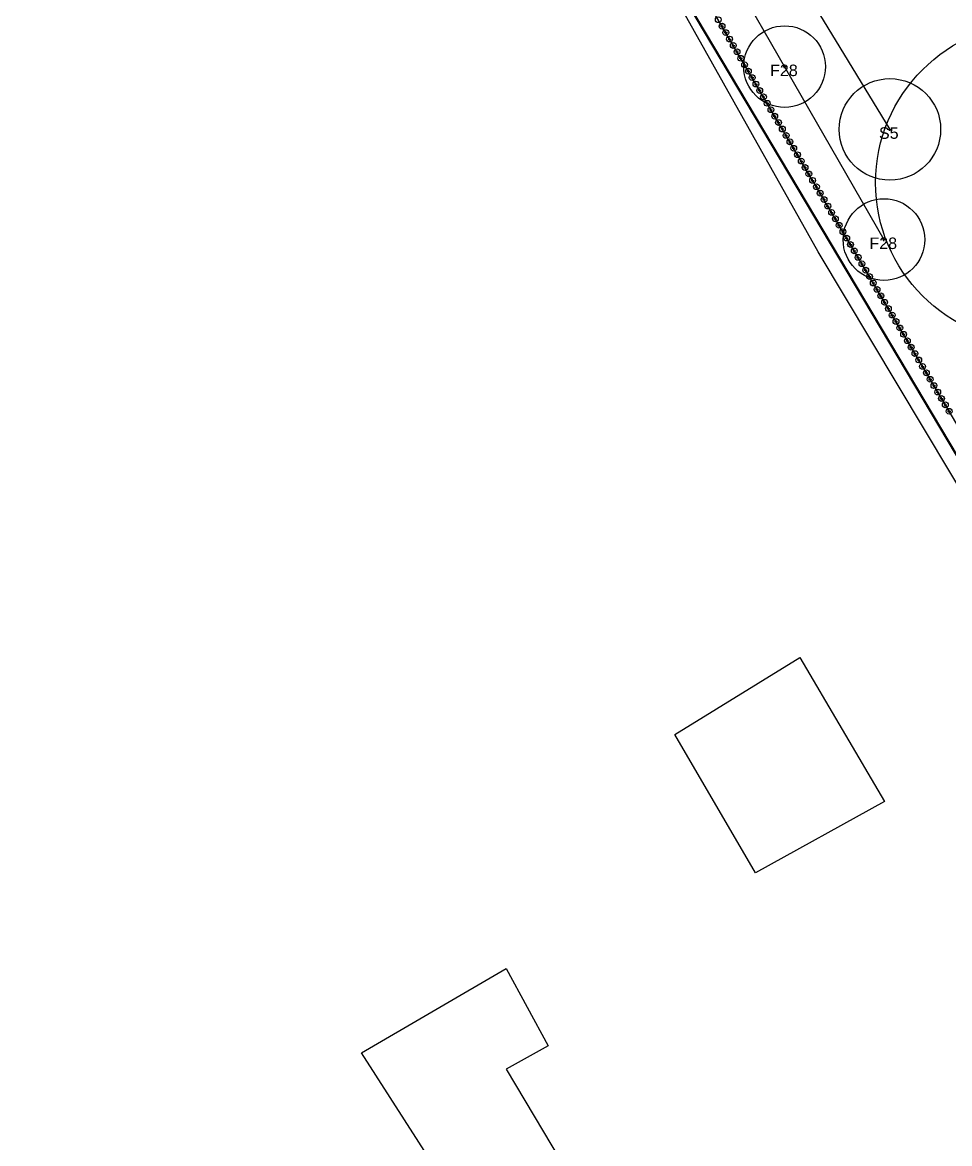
# Model space of a CAD drawing. Header units: millimetres. Extents: x 0 to 135, y -17 to 120.
# Drawn here: x 21.16 to 51.72, y 15.86 to 52.82 of the extents above; entities that cross this region are included whole.
import ezdxf

# ---------------------------------------------------------------- set-up
doc = ezdxf.new("R2010")
doc.units = ezdxf.units.MM
for name, color, linetype in [('House', 7, 'Continuous'), ('Label', 7, 'Continuous'), ('Lot Boundary', 7, 'Continuous'), ('Plan View', 7, 'Continuous'), ('Plant', 7, 'Continuous'), ('Plant Row', 7, 'Continuous'), ('Region', 7, 'Continuous')]:
    doc.layers.add(name, color=color, linetype=linetype)
picture_1 = doc.add_image_def('image1.jpg', size_in_pixel=(8192, 8192))

# ---------------------------------------------------------------- blocks, each defined once
blk = doc.blocks.new('1')
at = {"flags": 1}
for tag in ['Export Name', 'Export Layer']:
    blk.add_attdef(tag, (0, 0), '', height=0.0254, dxfattribs=at)
at = {"layer": 'Plan View'}
image = blk.add_image(picture_1, insert=(0, 0), size_in_units=(120, 120), dxfattribs=dict(at, fade=50))
image.dxf.flags = 7
blk = doc.blocks.new('27')
at = {"layer": 'Region'}
blk.add_lwpolyline([(64.821, 16.135), (47.387, 45.257), (31.439, 73.695), (29.947, 76.615), (21.269, 96.585), (28.361, 102.197), (42.114, 109.413), (68.819, 118.294), (77.639, 101.149), (82.079, 93.44), (90.775, 78.391), (103.175, 55.304), (100.566, 53.62), (108.309, 38.555)], close=True, dxfattribs=at)
at = {"flags": 1}
for tag in ['Export Name', 'Export Layer']:
    blk.add_attdef(tag, (0, 0), '', height=0.0254, dxfattribs=at)
blk = doc.blocks.new('28')
at = {"layer": 'Region'}
blk.add_lwpolyline([(43.131, 53.427), (31.098, 74.909), (21.972, 95.987), (28.756, 101.559), (42.566, 108.747), (69.055, 117.711), (103.378, 54.961), (100.793, 53.427), (108.465, 38.325), (65.34, 16.116)], close=True, dxfattribs=at)
at = {"flags": 1}
for tag in ['Export Name', 'Export Layer']:
    blk.add_attdef(tag, (0, 0), '', height=0.0254, dxfattribs=at)
blk = doc.blocks.new('37')
at = {"layer": 'House'}
blk.add_lwpolyline([(46.788, 31.885), (49.576, 27.133), (45.331, 24.789), (42.67, 29.35)], close=True, dxfattribs=at)
at = {"flags": 1}
for tag in ['Export Name', 'Export Layer']:
    blk.add_attdef(tag, (0, 0), '', height=0.0254, dxfattribs=at)
blk = doc.blocks.new('44')
at = {"layer": 'House'}
blk.add_lwpolyline([(32.337, 18.856), (37.11, 21.628), (38.495, 19.087), (37.11, 18.318), (41.959, 10.158), (38.957, 8.542)], close=True, dxfattribs=at)
at = {"flags": 1}
for tag in ['Export Name', 'Export Layer']:
    blk.add_attdef(tag, (0, 0), '', height=0.0254, dxfattribs=at)
blk = doc.blocks.new('106')
at = {"layer": 'Plant'}
for points in [[(54.507, 47.536), (54.609, 47.536)], [(54.558, 47.485), (54.558, 47.586)]]:
    blk.add_lwpolyline(points, dxfattribs=at)
blk.add_circle((54.558, 47.536), 5.272, dxfattribs=at)
at = {"flags": 1}
for tag in ['Export Name', 'Export Layer']:
    blk.add_attdef(tag, (0, 0), '', height=0.0254, dxfattribs=at)
blk = doc.blocks.new('347')
at = {"layer": 'Plant Row'}
for points in [[(39.173, 66.561), (39.275, 66.561)], [(39.224, 66.51), (39.224, 66.612)], [(39.224, 66.561), (49.756, 49.294)], [(42.684, 60.805), (42.785, 60.805)], [(42.735, 60.755), (42.735, 60.856)], [(46.245, 54.999), (46.245, 55.101)], [(46.194, 55.05), (46.296, 55.05)], [(49.705, 49.294), (49.806, 49.294)], [(49.756, 49.243), (49.756, 49.345)]]:
    blk.add_lwpolyline(points, dxfattribs=at)
for centre in [(39.224, 66.561), (42.735, 60.805), (46.245, 55.05), (49.756, 49.294)]:
    blk.add_circle(centre, 1.674, dxfattribs=at)
at = {"flags": 1}
for tag in ['Export Name', 'Export Layer']:
    blk.add_attdef(tag, (0, 0), '', height=0.0254, dxfattribs=at)
blk = doc.blocks.new('348')
at = {"layer": 'Plant Row'}
for points in [[(27.829, 86.171), (29.916, 81.234), (32.005, 76.557), (34.315, 72.029), (41.398, 59.873), (49.561, 45.663)], [(46.286, 51.313), (46.286, 51.415)], [(46.235, 51.364), (46.337, 51.364)], [(49.51, 45.663), (49.611, 45.663)], [(49.561, 45.612), (49.561, 45.714)]]:
    blk.add_lwpolyline(points, dxfattribs=at)
for centre in [(46.286, 51.364), (49.561, 45.663)]:
    blk.add_circle(centre, 1.346, dxfattribs=at)
at = {"flags": 1}
for tag in ['Export Name', 'Export Layer']:
    blk.add_attdef(tag, (0, 0), '', height=0.0254, dxfattribs=at)
blk = doc.blocks.new('385')
at = {"layer": 'Lot Boundary'}
blk.add_lwpolyline([(43.065, 53.479), (31.032, 74.961), (21.906, 96.039), (28.69, 101.612), (42.5, 108.799), (68.989, 117.764), (103.311, 55.014), (100.727, 53.479), (108.399, 38.377), (65.274, 16.169)], close=True, dxfattribs=at)
at = {"flags": 1}
for tag in ['Export Name', 'Export Layer']:
    blk.add_attdef(tag, (0, 0), '', height=0.0254, dxfattribs=at)
blk = doc.blocks.new('403')
at = {"layer": 'Plant Row'}
for points in [[(65.787, 16.362), (56.524, 31.899), (52.662, 38.394), (50.905, 41.359), (50.473, 42.09), (46.057, 49.567), (44.704, 51.873), (43.588, 53.789)], [(44.173, 52.699), (44.274, 52.699)], [(44.223, 52.648), (44.223, 52.749)], [(44.296, 52.486), (44.398, 52.486)], [(44.347, 52.436), (44.347, 52.537)], [(44.42, 52.274), (44.521, 52.274)], [(44.471, 52.223), (44.471, 52.325)], [(44.544, 52.062), (44.645, 52.062)], [(44.594, 52.011), (44.594, 52.113)], [(44.667, 51.85), (44.769, 51.85)], [(44.718, 51.799), (44.718, 51.901)], [(44.792, 51.638), (44.893, 51.638)], [(44.842, 51.587), (44.842, 51.689)], [(44.916, 51.426), (45.018, 51.426)], [(44.967, 51.375), (44.967, 51.477)], [(45.04, 51.214), (45.142, 51.214)], [(45.091, 51.163), (45.091, 51.265)], [(45.215, 50.951), (45.215, 51.053)], [(45.165, 51.002), (45.266, 51.002)], [(45.289, 50.79), (45.391, 50.79)], [(45.34, 50.74), (45.34, 50.841)], [(45.413, 50.578), (45.515, 50.578)], [(45.464, 50.528), (45.464, 50.629)], [(45.538, 50.367), (45.639, 50.367)], [(45.588, 50.316), (45.588, 50.417)], [(45.662, 50.155), (45.764, 50.155)], [(45.713, 50.104), (45.713, 50.206)], [(45.786, 49.943), (45.888, 49.943)], [(45.837, 49.892), (45.837, 49.994)], [(45.911, 49.731), (46.012, 49.731)], [(45.961, 49.68), (45.961, 49.782)], [(46.086, 49.468), (46.086, 49.57)], [(46.035, 49.519), (46.137, 49.519)], [(46.16, 49.308), (46.262, 49.308)], [(46.211, 49.257), (46.211, 49.358)], [(46.285, 49.096), (46.386, 49.096)], [(46.336, 49.045), (46.336, 49.147)], [(46.41, 48.885), (46.511, 48.885)], [(46.461, 48.834), (46.461, 48.935)], [(46.535, 48.673), (46.636, 48.673)], [(46.585, 48.622), (46.585, 48.724)], [(46.66, 48.461), (46.761, 48.461)], [(46.71, 48.411), (46.71, 48.512)], [(46.784, 48.25), (46.886, 48.25)], [(46.835, 48.199), (46.835, 48.301)], [(46.96, 47.988), (46.96, 48.089)], [(46.909, 48.038), (47.011, 48.038)], [(47.034, 47.827), (47.136, 47.827)], [(47.085, 47.776), (47.085, 47.878)], [(47.159, 47.615), (47.261, 47.615)], [(47.21, 47.565), (47.21, 47.666)], [(47.284, 47.404), (47.386, 47.404)], [(47.335, 47.353), (47.335, 47.455)], [(47.409, 47.192), (47.511, 47.192)], [(47.46, 47.141), (47.46, 47.243)], [(47.534, 46.981), (47.636, 46.981)], [(47.585, 46.93), (47.585, 47.032)], [(47.659, 46.769), (47.76, 46.769)], [(47.71, 46.718), (47.71, 46.82)], [(47.835, 46.507), (47.835, 46.608)], [(47.784, 46.558), (47.885, 46.558)], [(47.909, 46.346), (48.01, 46.346)], [(47.959, 46.295), (47.959, 46.397)], [(48.034, 46.135), (48.135, 46.135)], [(48.084, 46.084), (48.084, 46.185)], [(48.158, 45.923), (48.26, 45.923)], [(48.209, 45.872), (48.209, 45.974)], [(48.283, 45.712), (48.385, 45.712)], [(48.334, 45.661), (48.334, 45.762)], [(48.408, 45.5), (48.51, 45.5)], [(48.459, 45.449), (48.459, 45.551)], [(48.533, 45.289), (48.635, 45.289)], [(48.584, 45.238), (48.584, 45.339)], [(48.709, 45.026), (48.709, 45.128)], [(48.658, 45.077), (48.76, 45.077)], [(48.783, 44.865), (48.885, 44.865)], [(48.834, 44.815), (48.834, 44.916)], [(48.908, 44.654), (49.01, 44.654)], [(48.959, 44.603), (48.959, 44.705)], [(49.033, 44.442), (49.134, 44.442)], [(49.084, 44.392), (49.084, 44.493)], [(49.158, 44.231), (49.259, 44.231)], [(49.209, 44.18), (49.209, 44.282)], [(49.283, 44.019), (49.384, 44.019)], [(49.333, 43.969), (49.333, 44.07)], [(49.408, 43.808), (49.509, 43.808)], [(49.458, 43.757), (49.458, 43.859)], [(49.583, 43.545), (49.583, 43.647)], [(49.533, 43.596), (49.634, 43.596)], [(49.657, 43.385), (49.759, 43.385)], [(49.708, 43.334), (49.708, 43.436)], [(49.782, 43.173), (49.884, 43.173)], [(49.833, 43.122), (49.833, 43.224)], [(49.907, 42.962), (50.009, 42.962)], [(49.958, 42.911), (49.958, 43.012)], [(50.032, 42.75), (50.134, 42.75)], [(50.083, 42.699), (50.083, 42.801)], [(50.157, 42.539), (50.259, 42.539)], [(50.208, 42.488), (50.208, 42.589)], [(50.282, 42.327), (50.384, 42.327)], [(50.333, 42.276), (50.333, 42.378)], [(50.458, 42.065), (50.458, 42.166)], [(50.407, 42.116), (50.508, 42.116)], [(50.532, 41.904), (50.633, 41.904)], [(50.583, 41.853), (50.583, 41.955)], [(50.657, 41.693), (50.758, 41.693)], [(50.708, 41.642), (50.708, 41.743)], [(50.782, 41.481), (50.883, 41.481)], [(50.833, 41.43), (50.833, 41.532)], [(50.907, 41.27), (51.008, 41.27)], [(50.958, 41.219), (50.958, 41.32)], [(51.032, 41.058), (51.134, 41.058)], [(51.083, 41.007), (51.083, 41.109)], [(51.157, 40.847), (51.259, 40.847)], [(51.208, 40.796), (51.208, 40.898)], [(51.333, 40.585), (51.333, 40.686)], [(51.283, 40.636), (51.384, 40.636)], [(51.408, 40.424), (51.509, 40.424)], [(51.459, 40.373), (51.459, 40.475)], [(51.533, 40.213), (51.635, 40.213)], [(51.584, 40.162), (51.584, 40.264)], [(51.658, 40.002), (51.76, 40.002)], [(51.709, 39.951), (51.709, 40.052)]]:
    blk.add_lwpolyline(points, dxfattribs=at)
for centre in [(44.1, 52.911), (44.223, 52.699), (44.347, 52.486), (44.471, 52.274), (44.594, 52.062), (44.718, 51.85), (44.842, 51.638), (44.967, 51.426), (45.091, 51.214), (45.215, 51.002), (45.34, 50.79), (45.464, 50.578), (45.588, 50.367), (45.713, 50.155), (45.837, 49.943), (45.961, 49.731), (46.086, 49.519), (46.211, 49.308), (46.336, 49.096), (46.461, 48.885), (46.585, 48.673), (46.71, 48.461), (46.835, 48.25), (46.96, 48.038), (47.085, 47.827), (47.21, 47.615), (47.335, 47.404), (47.46, 47.192), (47.585, 46.981), (47.71, 46.769), (47.835, 46.558), (47.959, 46.346), (48.084, 46.135), (48.209, 45.923), (48.334, 45.712), (48.459, 45.5), (48.584, 45.289), (48.709, 45.077), (48.834, 44.865), (48.959, 44.654), (49.084, 44.442), (49.209, 44.231), (49.333, 44.019), (49.458, 43.808), (49.583, 43.596), (49.708, 43.385), (49.833, 43.173), (49.958, 42.962), (50.083, 42.75), (50.208, 42.539), (50.333, 42.327), (50.458, 42.116), (50.583, 41.904), (50.708, 41.693), (50.833, 41.481), (50.958, 41.27), (51.083, 41.058), (51.208, 40.847), (51.333, 40.636), (51.459, 40.424), (51.584, 40.213), (51.709, 40.002)]:
    blk.add_circle(centre, 0.0956, dxfattribs=at)
at = {"flags": 1}
for tag in ['Export Name', 'Export Layer']:
    blk.add_attdef(tag, (0, 0), '', height=0.0254, dxfattribs=at)
blk = doc.blocks.new('640')
at = {"flags": 1}
for tag in ['Export Name', 'Export Layer']:
    blk.add_attdef(tag, (0, 0), '', height=0.0254, dxfattribs=at)
at = {"layer": 'Label', "insert": (45.805, 51.431), "char_height": 0.37948, "attachment_point": 1}
blk.add_mtext('\\fArial|b0|i0;F28', dxfattribs=at)
blk = doc.blocks.new('642')
at = {"flags": 1}
for tag in ['Export Name', 'Export Layer']:
    blk.add_attdef(tag, (0, 0), '', height=0.0254, dxfattribs=at)
at = {"layer": 'Label', "insert": (49.396, 49.364), "char_height": 0.37948, "attachment_point": 1}
blk.add_mtext('\\fArial|b0|i0;S5', dxfattribs=at)
blk = doc.blocks.new('649')
at = {"flags": 1}
for tag in ['Export Name', 'Export Layer']:
    blk.add_attdef(tag, (0, 0), '', height=0.0254, dxfattribs=at)
at = {"layer": 'Label', "insert": (49.08, 45.73), "char_height": 0.37948, "attachment_point": 1}
blk.add_mtext('\\fArial|b0|i0;F28', dxfattribs=at)

msp = doc.modelspace()

# ---------------------------------------------------------------- block references
at = {"layer": 'House', "color": 7}
for name in ['37', '44']:
    msp.add_blockref(name, (0, 0), dxfattribs=at)
at = {"layer": 'Label', "color": 7}
for name in ['640', '642', '649']:
    msp.add_blockref(name, (0, 0), dxfattribs=at)
at = {"layer": 'Lot Boundary', "color": 7}
msp.add_blockref('385', (0, 0), dxfattribs=at)
at = {"layer": 'Plan View', "color": 7}
msp.add_blockref('1', (0, 0), dxfattribs=at)
at = {"layer": 'Plant', "color": 7}
msp.add_blockref('106', (0, 0), dxfattribs=at)
at = {"layer": 'Plant Row', "color": 7}
for name in ['403', '348', '347']:
    msp.add_blockref(name, (0, 0), dxfattribs=at)
at = {"layer": 'Region', "color": 7}
for name in ['27', '28']:
    msp.add_blockref(name, (0, 0), dxfattribs=at)

doc.saveas('drawing.dxf')
